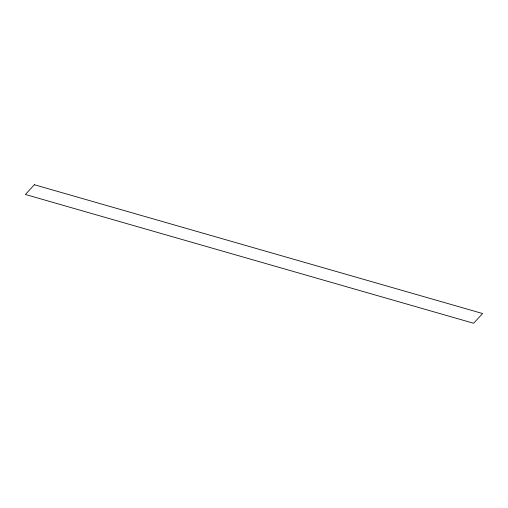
<?xml version="1.0" encoding="UTF-8"?>
<svg xmlns="http://www.w3.org/2000/svg" width="508" height="508" viewBox="0 0 508 508"><rect width="100%" height="100%" fill="white"/><g stroke="black" fill="none" stroke-linecap="round" stroke-linejoin="round"><path stroke-width="0.76" d="M34.36 184.734L25.4 194.475L473.64 323.266L482.6 313.525L34.36 184.734"/></g></svg>
